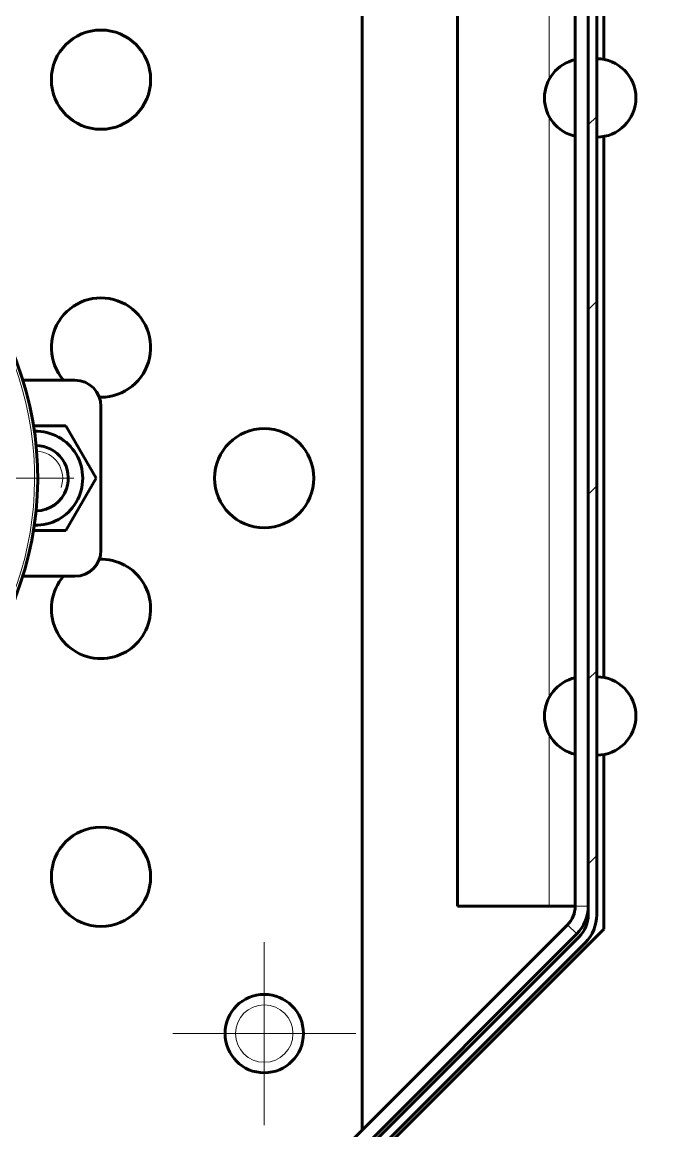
# Model space of a CAD drawing. Header units: millimetres. Extents: x 0 to 841, y 0 to 594.
# Drawn here: x 753.13 to 778.23, y 502.96 to 545.38 of the extents above; entities that cross this region are included whole.
import ezdxf

# ---------------------------------------------------------------- set-up
doc = ezdxf.new("R2010")
doc.units = ezdxf.units.MM
for name, pattern in [('K5LT_AXLED', [19.5, 15, -1.5, 1.5, -1.5]), ('K5LT_BASIC', [0]), ('K5LT_THIN', [0])]:
    doc.linetypes.add(name, pattern=pattern)
doc.layers.add('Системный слой (1)', color=7, linetype='Continuous', true_color=0x909090)

# ---------------------------------------------------------------- blocks, each defined once
blk = doc.blocks.new('U782')
at = {"layer": 'Системный слой (1)', "color": 5, "linetype": 'K5LT_BASIC', "lineweight": 60, "true_color": 0x0000ff}
for start, end in [(0, 180), (180, 0)]:
    blk.add_arc((756.149, 512.684), 1.9, start, end, dxfattribs=at)
blk = doc.blocks.new('U785')
at = {"layer": 'Системный слой (1)', "color": 5, "linetype": 'K5LT_BASIC', "lineweight": 60, "true_color": 0x0000ff}
for start, end in [(0, 180), (180, 0)]:
    blk.add_arc((762.399, 527.934), 1.9, start, end, dxfattribs=at)
blk = doc.blocks.new('U793')
at = {"layer": 'Системный слой (1)', "color": 5, "linetype": 'K5LT_BASIC', "lineweight": 60, "true_color": 0x0000ff}
for start, end in [(0, 180), (180, 0)]:
    blk.add_arc((756.149, 543.184), 1.9, start, end, dxfattribs=at)
blk = doc.blocks.new('U799')
at = {"layer": 'Системный слой (1)', "color": 7, "linetype": 'K5LT_THIN', "lineweight": 18}
for start, end in [(0, 180), (180, 0)]:
    blk.add_arc((762.399, 506.684), 1.1, start, end, dxfattribs=at)
blk = doc.blocks.new('U800')
at = {"layer": 'Системный слой (1)', "color": 5, "linetype": 'K5LT_BASIC', "lineweight": 60, "true_color": 0x0000ff}
for start, end in [(0, 180), (180, 0)]:
    blk.add_arc((762.399, 506.684), 1.5, start, end, dxfattribs=at)
blk = doc.blocks.new('U911')
at = {"layer": 'Системный слой (1)', "color": 30, "linetype": 'K5LT_AXLED', "lineweight": 18, "true_color": 0xff8000}
for q in [(741.149, 541.894), (727.189, 527.934), (741.149, 513.973), (755.11, 527.934)]:
    blk.add_line((741.149, 527.934), q, dxfattribs=at)
blk = doc.blocks.new('U913')
at = {"layer": 'Системный слой (1)', "color": 30, "linetype": 'K5LT_AXLED', "lineweight": 18, "true_color": 0xff8000}
for q in [(762.399, 510.184), (758.899, 506.684), (762.399, 503.184), (765.899, 506.684)]:
    blk.add_line((762.399, 506.684), q, dxfattribs=at)

msp = doc.modelspace()

# ---------------------------------------------------------------- hatches: boundary and pattern name
at = {"layer": 'Системный слой (1)'}
h = msp.add_hatch(dxfattribs=at)
h.set_pattern_fill('Металл', angle=45, style=0, pattern_type=0)
h.set_pattern_definition([(45, (0, 0), (-3.535534, 3.535534), [])])
h.paths.add_polyline_path([(724.8127, 490.7785), (720.3506, 490.7785), (719.6965, 491.0495), (719.4256, 491.7035), (719.6965, 492.3576), (720.3506, 492.6285), (722.599, 492.6285), (722.599, 492.9535), (720.349, 492.9535), (719.4476, 492.5695), (719.1, 491.6535), (719.5198, 490.7682), (720.349, 490.4535), (724.8127, 490.4535), (725.8179, 490.8402), (725.8733, 490.8929), (727.6463, 492.6659), (728.3534, 492.9588), (756.8608, 492.9588), (757.866, 493.3454), (757.9214, 493.3981), (774.6851, 510.1617), (775.1224, 511.1459), (775.1244, 511.2224), (775.1244, 548.3297), (774.7377, 549.335), (774.6851, 549.3904), (773.1772, 550.8982), (772.8844, 551.6053), (772.8844, 555.434), (772.5594, 555.434), (772.5594, 551.6053), (772.9443, 550.6716), (772.9474, 550.6684), (774.4552, 549.1606), (774.7994, 548.3297), (774.7994, 511.2224), (774.4552, 510.3915), (757.6916, 493.6279), (756.8608, 493.2838), (728.3534, 493.2838), (727.4197, 492.8988), (727.4165, 492.8957), (725.6435, 491.1227)])

# ---------------------------------------------------------------- linework, layer by layer
at = {"layer": 'Системный слой (1)', "color": 5, "linetype": 'K5LT_BASIC', "lineweight": 60, "true_color": 0x0000ff}
for p, q in [((766.1534, 552.9338), (766.1494, 502.9909)), ((775.3994, 551.4365), (775.3994, 543.9598)), ((774.7994, 548.3297), (774.7994, 511.2224)), ((775.1244, 511.2224), (775.1244, 548.3297)), ((769.7994, 511.5551), (769.7994, 547.1838)), ((774.2994, 511.5551), (774.2994, 547.1838)), ((775.3994, 541.0107), (775.3994, 520.3098)), ((755.1494, 531.6838), (753.1546, 531.6838)), ((756.1494, 525.1838), (756.1494, 530.6838)), ((753.5666, 529.9338), (754.8041, 529.9338)), ((754.8041, 529.9338), (755.9588, 527.9338)), ((755.9588, 527.9338), (754.8041, 525.9338)), ((754.8041, 525.9338), (753.5666, 525.9337)), ((753.1546, 524.1838), (755.1494, 524.1838)), ((775.3994, 517.3607), (775.3994, 510.6838)), ((773.2994, 511.5551), (769.7994, 511.5551)), ((774.2994, 511.5551), (773.2994, 511.5551)), ((757.2352, 494.0766), (774.0065, 510.848)), ((775.3994, 510.6838), (757.3994, 492.6838)), ((774.3601, 510.4944), (757.5887, 493.7231)), ((774.4552, 510.3915), (757.6916, 493.6279)), ((757.9214, 493.3981), (774.6851, 510.1617))]:
    msp.add_line(p, q, dxfattribs=at)
at = {"layer": 'Системный слой (1)', "color": 7, "linetype": 'K5LT_THIN', "lineweight": 18}
for p, q in [((773.2994, 543.1884), (773.2994, 547.1838)), ((773.2994, 519.5384), (773.2994, 541.7821)), ((773.2994, 511.5551), (773.2994, 518.1321)), ((774.7994, 511.5551), (774.2994, 511.5551)), ((774.0065, 510.848), (774.3601, 510.4944))]:
    msp.add_line(p, q, dxfattribs=at)
at = {"layer": 'Системный слой (1)', "color": 5, "linetype": 'K5LT_BASIC', "lineweight": 60, "true_color": 0x0000ff}
for centre, radius, start, end in [((774.6244, 542.4852), 1.5, 102.51333, 257.48667), ((775.1244, 542.4852), 1.5, 270, 90), ((741.1494, 527.9338), 12.5772, 226.43095, 36.93484), ((756.1494, 532.9338), 1.9, 270, 221.13951), ((755.1494, 530.6838), 1, 0, 90), ((756.1494, 532.9338), 1.9, 268.08025, 270), ((753.6494, 527.9338), 1.8, 268.3404, 91.6596), ((753.6494, 527.9338), 1.25, 341.15255, 89.31383), ((753.6494, 527.9338), 1.25, 270.68617, 341.15255), ((755.1494, 525.1838), 1, 270, 0), ((756.1494, 522.9338), 1.9, 270, 91.91975), ((756.1494, 522.9338), 1.9, 138.86049, 270), ((774.6244, 518.8352), 1.5, 102.51333, 257.48667), ((775.1244, 518.8352), 1.5, 270, 90), ((773.2994, 511.5551), 1, 315, 0), ((773.2994, 511.5551), 1.5, 315, 0), ((773.6244, 511.2224), 1.175, 315, 0), ((773.6244, 511.2224), 1.5, 315, 0)]:
    msp.add_arc(centre, radius, start, end, dxfattribs=at)
at = {"layer": 'Системный слой (1)', "color": 7, "linetype": 'K5LT_THIN', "lineweight": 18}
for centre, radius, start, end in [((741.1494, 527.9338), 12.4602, 172.79932, 36.93484), ((753.6494, 527.9338), 1.0335, 340, 88.0734)]:
    msp.add_arc(centre, radius, start, end, dxfattribs=at)

# ---------------------------------------------------------------- block references
at = {"layer": 'Системный слой (1)'}
for name in ['U793', 'U911', 'U785', 'U782', 'U913', 'U800', 'U799']:
    msp.add_blockref(name, (0, 0), dxfattribs=at)

doc.saveas('drawing.dxf')
